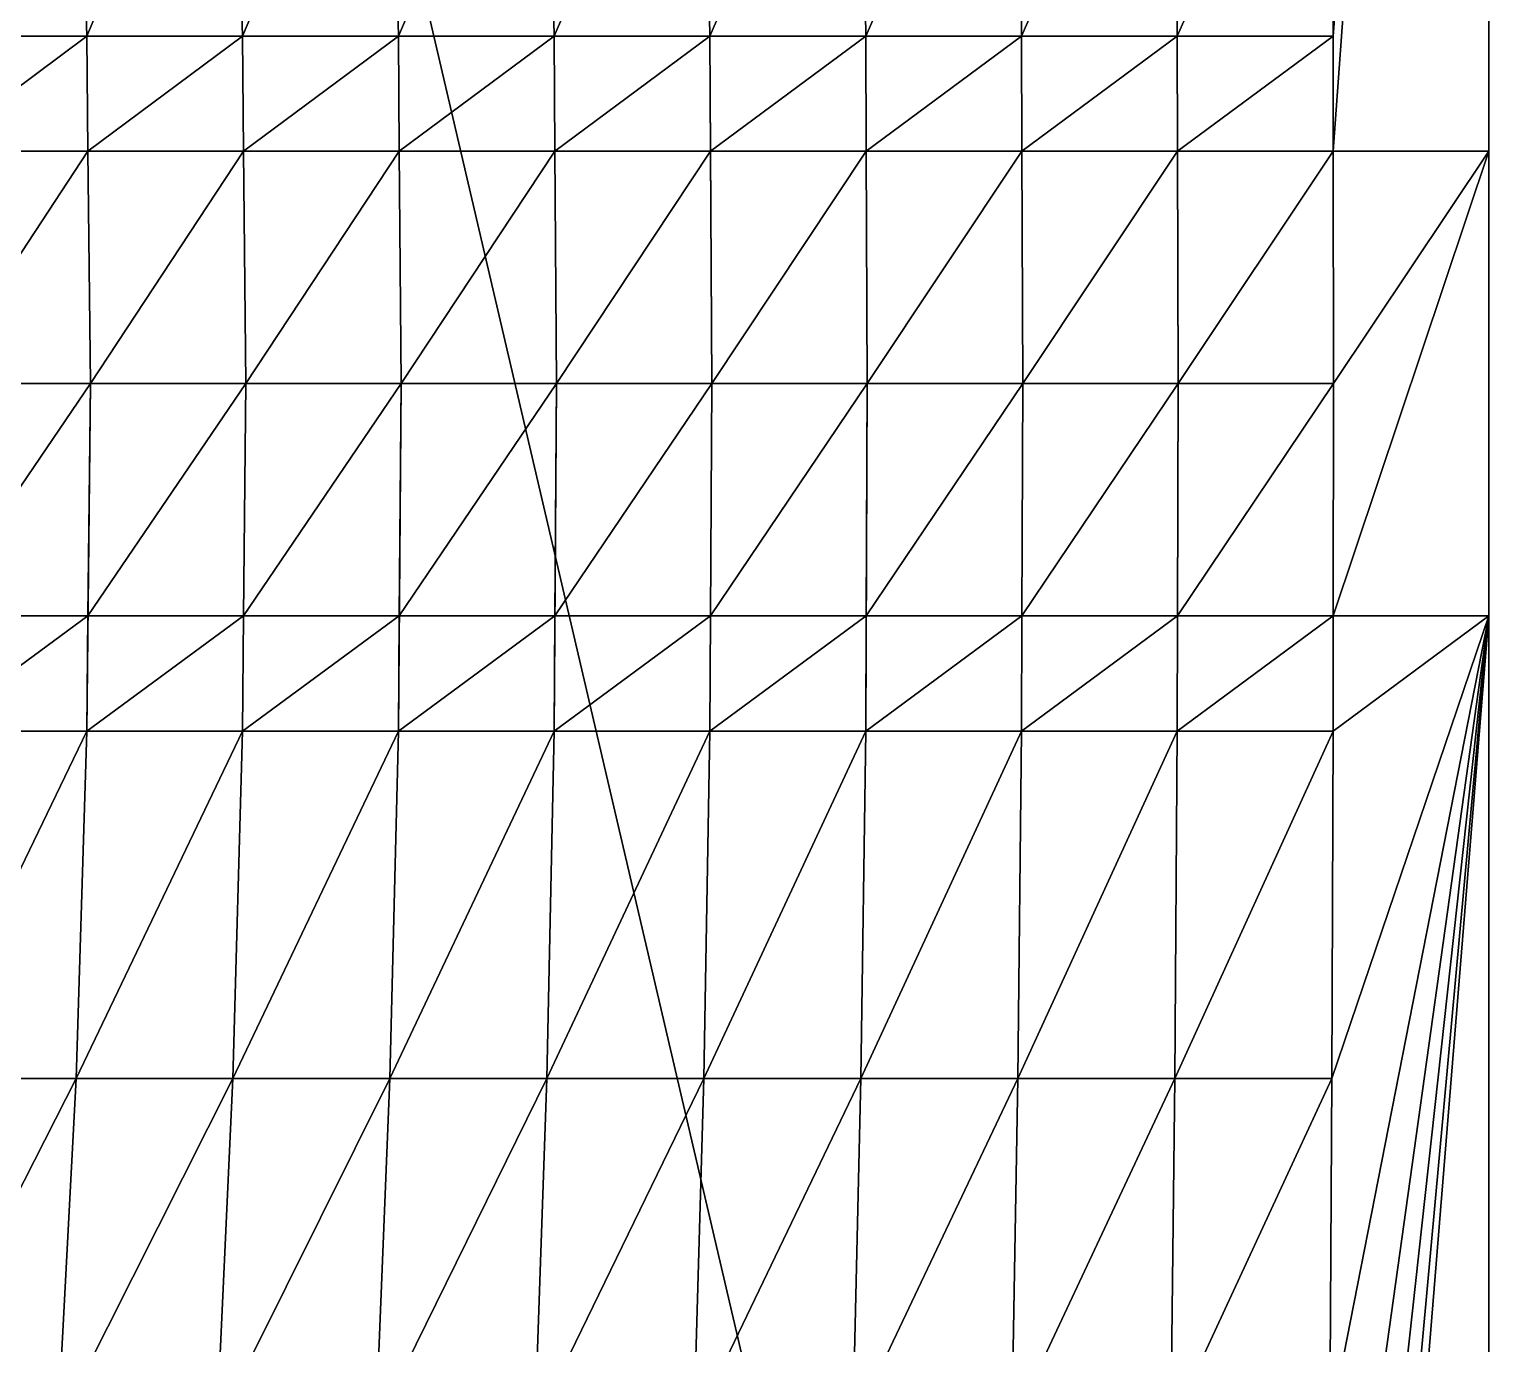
# Model space of a CAD drawing. Header units: metres. Extents: x 0 to 40.2, y -11.7 to 11.7.
# Drawn here: x 36.166 to 40.25, y -2.686 to 0.991 of the extents above; entities that cross this region are included whole.
import ezdxf

# ---------------------------------------------------------------- set-up
doc = ezdxf.new("R2010")
doc.units = ezdxf.units.M

msp = doc.modelspace()

# ---------------------------------------------------------------- linework, layer by layer
at = {"layer": 'butacas_alta_posterior'}
for points in [[(40.25, 6.65, 8.372632), (39.810786, 1.944167, 8.372632), (39.814144, 0.972083, 8.372632)], [(40.25, 6.65, 8.372632), (39.814144, 0.972083, 8.372632), (39.814515, 0.65, 8.372632)], [(40.25, 6.65, 8.372632), (39.814515, 0.65, 8.372632), (40.25, 0.65, 8.372632)], [(36.29707, 1.944167, 6.956316), (35.857855, 1.944167, 6.956316), (35.891438, 0.972083, 6.956316)], [(36.327294, 0.972083, 6.956316), (36.29707, 1.944167, 6.956316), (35.891438, 0.972083, 6.956316)], [(36.736284, 1.944167, 7.113684), (36.29707, 1.944167, 7.113684), (36.327294, 0.972083, 7.113684)], [(36.76315, 0.972083, 7.113684), (36.736284, 1.944167, 7.113684), (36.327294, 0.972083, 7.113684)], [(37.175499, 1.944167, 7.271053), (36.736284, 1.944167, 7.271053), (36.76315, 0.972083, 7.271053)], [(37.199006, 0.972083, 7.271053), (37.175499, 1.944167, 7.271053), (36.76315, 0.972083, 7.271053)], [(37.614713, 1.944167, 7.428421), (37.175499, 1.944167, 7.428421), (37.199006, 0.972083, 7.428421)], [(37.634863, 0.972083, 7.428421), (37.614713, 1.944167, 7.428421), (37.199006, 0.972083, 7.428421)], [(38.053928, 1.944167, 7.585789), (37.614713, 1.944167, 7.585789), (37.634863, 0.972083, 7.585789)], [(38.070719, 0.972083, 7.585789), (38.053928, 1.944167, 7.585789), (37.634863, 0.972083, 7.585789)], [(38.493142, 1.944167, 7.743158), (38.053928, 1.944167, 7.743158), (38.070719, 0.972083, 7.743158)], [(38.506575, 0.972083, 7.743158), (38.493142, 1.944167, 7.743158), (38.070719, 0.972083, 7.743158)], [(38.932357, 1.944167, 7.900526), (38.493142, 1.944167, 7.900526), (38.506575, 0.972083, 7.900526)], [(38.942431, 0.972083, 7.900526), (38.932357, 1.944167, 7.900526), (38.506575, 0.972083, 7.900526)], [(39.371571, 1.944167, 8.057895), (38.932357, 1.944167, 8.057895), (38.942431, 0.972083, 8.057895)], [(39.378288, 0.972083, 8.057895), (39.371571, 1.944167, 8.057895), (38.942431, 0.972083, 8.057895)], [(39.810786, 1.944167, 8.215263), (39.371571, 1.944167, 8.215263), (39.378288, 0.972083, 8.215263)], [(39.814144, 0.972083, 8.215263), (39.810786, 1.944167, 8.215263), (39.378288, 0.972083, 8.215263)], [(36.327294, 0.972083, 6.956316), (35.891438, 0.972083, 6.956316), (35.895147, 0.65, 6.956316)], [(36.327294, 0.972083, 6.956316), (35.895147, 0.65, 6.956316), (36.330632, 0.65, 6.956316)], [(36.76315, 0.972083, 7.113684), (36.327294, 0.972083, 7.113684), (36.330632, 0.65, 7.113684)], [(36.76315, 0.972083, 7.113684), (36.330632, 0.65, 7.113684), (36.766117, 0.65, 7.113684)], [(37.199006, 0.972083, 7.271053), (36.76315, 0.972083, 7.271053), (36.766117, 0.65, 7.271053)], [(37.199006, 0.972083, 7.271053), (36.766117, 0.65, 7.271053), (37.201602, 0.65, 7.271053)], [(37.634863, 0.972083, 7.428421), (37.199006, 0.972083, 7.428421), (37.201602, 0.65, 7.428421)], [(37.634863, 0.972083, 7.428421), (37.201602, 0.65, 7.428421), (37.637088, 0.65, 7.428421)], [(38.070719, 0.972083, 7.585789), (37.634863, 0.972083, 7.585789), (37.637088, 0.65, 7.585789)], [(38.070719, 0.972083, 7.585789), (37.637088, 0.65, 7.585789), (38.072573, 0.65, 7.585789)], [(38.506575, 0.972083, 7.743158), (38.070719, 0.972083, 7.743158), (38.072573, 0.65, 7.743158)], [(38.506575, 0.972083, 7.743158), (38.072573, 0.65, 7.743158), (38.508059, 0.65, 7.743158)], [(38.942431, 0.972083, 7.900526), (38.506575, 0.972083, 7.900526), (38.508059, 0.65, 7.900526)], [(38.942431, 0.972083, 7.900526), (38.508059, 0.65, 7.900526), (38.943544, 0.65, 7.900526)], [(39.378288, 0.972083, 8.057895), (38.942431, 0.972083, 8.057895), (38.943544, 0.65, 8.057895)], [(39.378288, 0.972083, 8.057895), (38.943544, 0.65, 8.057895), (39.37903, 0.65, 8.057895)], [(39.814144, 0.972083, 8.215263), (39.378288, 0.972083, 8.215263), (39.37903, 0.65, 8.215263)], [(39.814144, 0.972083, 8.215263), (39.37903, 0.65, 8.215263), (39.814515, 0.65, 8.215263)], [(35.895147, -0.65, 6.956316), (35.891438, -0.972083, 6.956316), (36.330632, -0.65, 6.956316)], [(36.327294, -0.972083, 6.956316), (36.330632, -0.65, 6.956316), (35.891438, -0.972083, 6.956316)], [(36.330632, -0.65, 7.113684), (36.327294, -0.972083, 7.113684), (36.766117, -0.65, 7.113684)], [(36.76315, -0.972083, 7.113684), (36.766117, -0.65, 7.113684), (36.327294, -0.972083, 7.113684)], [(36.766117, -0.65, 7.271053), (36.76315, -0.972083, 7.271053), (37.201602, -0.65, 7.271053)], [(37.199006, -0.972083, 7.271053), (37.201602, -0.65, 7.271053), (36.76315, -0.972083, 7.271053)], [(37.201602, -0.65, 7.428421), (37.199006, -0.972083, 7.428421), (37.637088, -0.65, 7.428421)], [(37.634863, -0.972083, 7.428421), (37.637088, -0.65, 7.428421), (37.199006, -0.972083, 7.428421)], [(37.637088, -0.65, 7.585789), (37.634863, -0.972083, 7.585789), (38.072573, -0.65, 7.585789)], [(38.070719, -0.972083, 7.585789), (38.072573, -0.65, 7.585789), (37.634863, -0.972083, 7.585789)], [(38.506575, -0.972083, 7.743158), (38.508059, -0.65, 7.743158), (38.070719, -0.972083, 7.743158)], [(38.072573, -0.65, 7.743158), (38.070719, -0.972083, 7.743158), (38.508059, -0.65, 7.743158)], [(38.508059, -0.65, 7.900526), (38.506575, -0.972083, 7.900526), (38.943544, -0.65, 7.900526)], [(38.942431, -0.972083, 7.900526), (38.943544, -0.65, 7.900526), (38.506575, -0.972083, 7.900526)], [(38.943544, -0.65, 8.057895), (38.942431, -0.972083, 8.057895), (39.37903, -0.65, 8.057895)], [(39.378288, -0.972083, 8.057895), (39.37903, -0.65, 8.057895), (38.942431, -0.972083, 8.057895)], [(39.37903, -0.65, 8.215263), (39.378288, -0.972083, 8.215263), (39.814515, -0.65, 8.215263)], [(39.814144, -0.972083, 8.215263), (39.814515, -0.65, 8.215263), (39.378288, -0.972083, 8.215263)], [(40.25, -0.65, 8.372632), (39.774965, -5.8325, 8.372632), (39.762726, -6.65, 8.372632)], [(40.25, -0.65, 8.372632), (39.762726, -6.65, 8.372632), (40.25, -6.65, 8.372632)], [(40.25, -0.65, 8.372632), (39.787278, -4.860417, 8.372632), (39.774965, -5.8325, 8.372632)], [(40.25, -0.65, 8.372632), (39.797353, -3.888333, 8.372632), (39.787278, -4.860417, 8.372632)], [(40.25, -0.65, 8.372632), (39.805188, -2.91625, 8.372632), (39.797353, -3.888333, 8.372632)], [(40.25, -0.65, 8.372632), (39.810786, -1.944167, 8.372632), (39.805188, -2.91625, 8.372632)], [(40.25, -0.65, 8.372632), (39.814144, -0.972083, 8.372632), (39.810786, -1.944167, 8.372632)], [(39.814515, -0.65, 8.372632), (39.814144, -0.972083, 8.372632), (40.25, -0.65, 8.372632)], [(36.29707, -1.944167, 6.956316), (36.327294, -0.972083, 6.956316), (35.857855, -1.944167, 6.956316)], [(36.327294, -0.972083, 6.956316), (35.891438, -0.972083, 6.956316), (35.857855, -1.944167, 6.956316)], [(36.736284, -1.944167, 7.113684), (36.76315, -0.972083, 7.113684), (36.29707, -1.944167, 7.113684)], [(36.76315, -0.972083, 7.113684), (36.327294, -0.972083, 7.113684), (36.29707, -1.944167, 7.113684)], [(37.175499, -1.944167, 7.271053), (37.199006, -0.972083, 7.271053), (36.736284, -1.944167, 7.271053)], [(37.199006, -0.972083, 7.271053), (36.76315, -0.972083, 7.271053), (36.736284, -1.944167, 7.271053)], [(37.614713, -1.944167, 7.428421), (37.634863, -0.972083, 7.428421), (37.175499, -1.944167, 7.428421)], [(37.634863, -0.972083, 7.428421), (37.199006, -0.972083, 7.428421), (37.175499, -1.944167, 7.428421)], [(38.053928, -1.944167, 7.585789), (38.070719, -0.972083, 7.585789), (37.614713, -1.944167, 7.585789)], [(38.070719, -0.972083, 7.585789), (37.634863, -0.972083, 7.585789), (37.614713, -1.944167, 7.585789)], [(38.493142, -1.944167, 7.743158), (38.506575, -0.972083, 7.743158), (38.053928, -1.944167, 7.743158)], [(38.506575, -0.972083, 7.743158), (38.070719, -0.972083, 7.743158), (38.053928, -1.944167, 7.743158)], [(38.932357, -1.944167, 7.900526), (38.942431, -0.972083, 7.900526), (38.493142, -1.944167, 7.900526)], [(38.942431, -0.972083, 7.900526), (38.506575, -0.972083, 7.900526), (38.493142, -1.944167, 7.900526)], [(39.371571, -1.944167, 8.057895), (39.378288, -0.972083, 8.057895), (38.932357, -1.944167, 8.057895)], [(39.378288, -0.972083, 8.057895), (38.942431, -0.972083, 8.057895), (38.932357, -1.944167, 8.057895)], [(39.810786, -1.944167, 8.215263), (39.814144, -0.972083, 8.215263), (39.371571, -1.944167, 8.215263)], [(39.814144, -0.972083, 8.215263), (39.378288, -0.972083, 8.215263), (39.371571, -1.944167, 8.215263)], [(36.246696, -2.91625, 6.956316), (36.29707, -1.944167, 6.956316), (35.801885, -2.91625, 6.956316)], [(36.29707, -1.944167, 6.956316), (35.857855, -1.944167, 6.956316), (35.801885, -2.91625, 6.956316)], [(36.736284, -1.944167, 7.113684), (36.29707, -1.944167, 7.113684), (36.246696, -2.91625, 7.113684)], [(36.691508, -2.91625, 7.113684), (36.736284, -1.944167, 7.113684), (36.246696, -2.91625, 7.113684)], [(37.136319, -2.91625, 7.271053), (37.175499, -1.944167, 7.271053), (36.691508, -2.91625, 7.271053)], [(37.175499, -1.944167, 7.271053), (36.736284, -1.944167, 7.271053), (36.691508, -2.91625, 7.271053)], [(37.581131, -2.91625, 7.428421), (37.614713, -1.944167, 7.428421), (37.136319, -2.91625, 7.428421)], [(37.614713, -1.944167, 7.428421), (37.175499, -1.944167, 7.428421), (37.136319, -2.91625, 7.428421)], [(38.025942, -2.91625, 7.585789), (38.053928, -1.944167, 7.585789), (37.581131, -2.91625, 7.585789)], [(38.053928, -1.944167, 7.585789), (37.614713, -1.944167, 7.585789), (37.581131, -2.91625, 7.585789)], [(38.470754, -2.91625, 7.743158), (38.493142, -1.944167, 7.743158), (38.025942, -2.91625, 7.743158)], [(38.493142, -1.944167, 7.743158), (38.053928, -1.944167, 7.743158), (38.025942, -2.91625, 7.743158)], [(38.915565, -2.91625, 7.900526), (38.932357, -1.944167, 7.900526), (38.470754, -2.91625, 7.900526)], [(38.932357, -1.944167, 7.900526), (38.493142, -1.944167, 7.900526), (38.470754, -2.91625, 7.900526)], [(39.360377, -2.91625, 8.057895), (39.371571, -1.944167, 8.057895), (38.915565, -2.91625, 8.057895)], [(39.371571, -1.944167, 8.057895), (38.932357, -1.944167, 8.057895), (38.915565, -2.91625, 8.057895)], [(39.810786, -1.944167, 8.215263), (39.371571, -1.944167, 8.215263), (39.360377, -2.91625, 8.215263)], [(39.805188, -2.91625, 8.215263), (39.810786, -1.944167, 8.215263), (39.360377, -2.91625, 8.215263)]]:
    msp.add_3dface(points, dxfattribs=at)
at = {"layer": 'cielo_5'}
for points in [[(34.8, 11.665, 12.12), (40.25, -11.665, 12.12), (34.8, -11.665, 12.12)], [(40.25, 11.665, 12.12), (40.25, -11.665, 12.12), (34.8, 11.665, 12.12)]]:
    msp.add_3dface(points, dxfattribs=at)
at = {"layer": 'fondo_alto'}
for points in [[(40.25, 11.665, 12.12), (40.25, -0.65, 8.372632), (40.25, -11.665, 12.12)], [(40.25, 11.665, 12.12), (40.25, 0.65, 8.372632), (40.25, -0.65, 8.372632)], [(40.25, 11.665, 12.12), (40.25, 6.65, 8.372632), (40.25, 0.65, 8.372632)], [(40.25, -0.65, 8.372632), (40.25, -6.65, 8.372632), (40.25, -11.665, 12.12)]]:
    msp.add_3dface(points, dxfattribs=at)
at = {"layer": 'frente_balcon'}
for points in [[(36.327294, 0.972083, 7.113684), (36.29707, 1.944167, 7.113684), (36.327294, 0.972083, 6.956316)], [(36.29707, 1.944167, 7.113684), (36.29707, 1.944167, 6.956316), (36.327294, 0.972083, 6.956316)], [(36.76315, 0.972083, 7.271053), (36.736284, 1.944167, 7.271053), (36.76315, 0.972083, 7.113684)], [(36.736284, 1.944167, 7.271053), (36.736284, 1.944167, 7.113684), (36.76315, 0.972083, 7.113684)], [(37.199006, 0.972083, 7.428421), (37.175499, 1.944167, 7.428421), (37.199006, 0.972083, 7.271053)], [(37.175499, 1.944167, 7.428421), (37.175499, 1.944167, 7.271053), (37.199006, 0.972083, 7.271053)], [(37.634863, 0.972083, 7.585789), (37.614713, 1.944167, 7.585789), (37.634863, 0.972083, 7.428421)], [(37.614713, 1.944167, 7.585789), (37.614713, 1.944167, 7.428421), (37.634863, 0.972083, 7.428421)], [(38.070719, 0.972083, 7.743158), (38.053928, 1.944167, 7.743158), (38.070719, 0.972083, 7.585789)], [(38.053928, 1.944167, 7.743158), (38.053928, 1.944167, 7.585789), (38.070719, 0.972083, 7.585789)], [(38.506575, 0.972083, 7.900526), (38.493142, 1.944167, 7.900526), (38.506575, 0.972083, 7.743158)], [(38.493142, 1.944167, 7.900526), (38.493142, 1.944167, 7.743158), (38.506575, 0.972083, 7.743158)], [(38.942431, 0.972083, 8.057895), (38.932357, 1.944167, 8.057895), (38.942431, 0.972083, 7.900526)], [(38.932357, 1.944167, 8.057895), (38.932357, 1.944167, 7.900526), (38.942431, 0.972083, 7.900526)], [(39.378288, 0.972083, 8.215263), (39.371571, 1.944167, 8.215263), (39.378288, 0.972083, 8.057895)], [(39.371571, 1.944167, 8.215263), (39.371571, 1.944167, 8.057895), (39.378288, 0.972083, 8.057895)], [(39.814144, 0.972083, 8.372632), (39.810786, 1.944167, 8.372632), (39.814144, 0.972083, 8.215263)], [(39.810786, 1.944167, 8.372632), (39.810786, 1.944167, 8.215263), (39.814144, 0.972083, 8.215263)], [(36.327294, 0.972083, 7.113684), (36.327294, 0.972083, 6.956316), (36.330632, 0.65, 6.956316)], [(36.330632, 0.65, 7.113684), (36.327294, 0.972083, 7.113684), (36.330632, 0.65, 6.956316)], [(36.766117, 0.65, 7.271053), (36.76315, 0.972083, 7.271053), (36.766117, 0.65, 7.113684)], [(36.76315, 0.972083, 7.271053), (36.76315, 0.972083, 7.113684), (36.766117, 0.65, 7.113684)], [(37.199006, 0.972083, 7.428421), (37.199006, 0.972083, 7.271053), (37.201602, 0.65, 7.271053)], [(37.201602, 0.65, 7.428421), (37.199006, 0.972083, 7.428421), (37.201602, 0.65, 7.271053)], [(37.637088, 0.65, 7.585789), (37.634863, 0.972083, 7.585789), (37.637088, 0.65, 7.428421)], [(37.634863, 0.972083, 7.585789), (37.634863, 0.972083, 7.428421), (37.637088, 0.65, 7.428421)], [(38.070719, 0.972083, 7.743158), (38.072573, 0.65, 7.585789), (38.076316, 0, 7.585789)], [(38.072573, 0.65, 7.743158), (38.070719, 0.972083, 7.743158), (38.076316, 0, 7.585789)], [(38.070719, 0.972083, 7.743158), (38.070719, 0.972083, 7.585789), (38.072573, 0.65, 7.585789)], [(38.508059, 0.65, 7.900526), (38.506575, 0.972083, 7.900526), (38.508059, 0.65, 7.743158)], [(38.506575, 0.972083, 7.900526), (38.506575, 0.972083, 7.743158), (38.508059, 0.65, 7.743158)], [(38.942431, 0.972083, 8.057895), (38.942431, 0.972083, 7.900526), (38.943544, 0.65, 7.900526)], [(38.943544, 0.65, 8.057895), (38.942431, 0.972083, 8.057895), (38.943544, 0.65, 7.900526)], [(39.378288, 0.972083, 8.215263), (39.37903, 0.65, 8.057895), (39.380526, 0, 8.057895)], [(39.37903, 0.65, 8.215263), (39.378288, 0.972083, 8.215263), (39.380526, 0, 8.057895)], [(39.378288, 0.972083, 8.215263), (39.378288, 0.972083, 8.057895), (39.37903, 0.65, 8.057895)], [(39.814144, 0.972083, 8.372632), (39.814144, 0.972083, 8.215263), (39.814515, 0.65, 8.215263)], [(39.814515, 0.65, 8.372632), (39.814144, 0.972083, 8.372632), (39.814515, 0.65, 8.215263)], [(36.330632, 0.65, 6.956316), (36.337368, 0, 6.956316), (36.337368, 0, 7.113684)], [(36.330632, 0.65, 7.113684), (36.330632, 0.65, 6.956316), (36.337368, 0, 7.113684)], [(36.766117, 0.65, 7.113684), (36.772105, 0, 7.113684), (36.772105, 0, 7.271053)], [(36.766117, 0.65, 7.271053), (36.766117, 0.65, 7.113684), (36.772105, 0, 7.271053)], [(37.201602, 0.65, 7.271053), (37.206842, 0, 7.271053), (37.206842, 0, 7.428421)], [(37.201602, 0.65, 7.428421), (37.201602, 0.65, 7.271053), (37.206842, 0, 7.428421)], [(37.637088, 0.65, 7.428421), (37.641579, 0, 7.428421), (37.641579, 0, 7.585789)], [(37.637088, 0.65, 7.585789), (37.637088, 0.65, 7.428421), (37.641579, 0, 7.585789)], [(38.076316, 0, 7.743158), (38.072573, 0.65, 7.743158), (38.076316, 0, 7.585789)], [(38.508059, 0.65, 7.743158), (38.511053, 0, 7.743158), (38.511053, 0, 7.900526)], [(38.508059, 0.65, 7.900526), (38.508059, 0.65, 7.743158), (38.511053, 0, 7.900526)], [(38.943544, 0.65, 7.900526), (38.945789, 0, 7.900526), (38.945789, 0, 8.057895)], [(38.943544, 0.65, 8.057895), (38.943544, 0.65, 7.900526), (38.945789, 0, 8.057895)], [(39.380526, 0, 8.215263), (39.37903, 0.65, 8.215263), (39.380526, 0, 8.057895)], [(39.814515, 0.65, 8.215263), (39.815263, 0, 8.215263), (39.815263, 0, 8.372632)], [(39.814515, 0.65, 8.372632), (39.814515, 0.65, 8.215263), (39.815263, 0, 8.372632)], [(36.337368, 0, 7.113684), (36.330632, -0.65, 6.956316), (36.327294, -0.972083, 6.956316)], [(36.330632, -0.65, 7.113684), (36.337368, 0, 7.113684), (36.327294, -0.972083, 6.956316)], [(36.337368, 0, 7.113684), (36.337368, 0, 6.956316), (36.330632, -0.65, 6.956316)], [(36.766117, -0.65, 7.271053), (36.772105, 0, 7.271053), (36.766117, -0.65, 7.113684)], [(36.772105, 0, 7.271053), (36.772105, 0, 7.113684), (36.766117, -0.65, 7.113684)], [(37.206842, 0, 7.428421), (37.201602, -0.65, 7.271053), (37.199006, -0.972083, 7.271053)], [(37.201602, -0.65, 7.428421), (37.206842, 0, 7.428421), (37.199006, -0.972083, 7.271053)], [(37.206842, 0, 7.428421), (37.206842, 0, 7.271053), (37.201602, -0.65, 7.271053)], [(37.641579, 0, 7.585789), (37.637088, -0.65, 7.428421), (37.634863, -0.972083, 7.428421)], [(37.637088, -0.65, 7.585789), (37.641579, 0, 7.585789), (37.634863, -0.972083, 7.428421)], [(37.641579, 0, 7.585789), (37.641579, 0, 7.428421), (37.637088, -0.65, 7.428421)], [(38.076316, 0, 7.743158), (38.076316, 0, 7.585789), (38.072573, -0.65, 7.585789)], [(38.072573, -0.65, 7.743158), (38.076316, 0, 7.743158), (38.072573, -0.65, 7.585789)], [(38.511053, 0, 7.900526), (38.508059, -0.65, 7.743158), (38.506575, -0.972083, 7.743158)], [(38.508059, -0.65, 7.900526), (38.511053, 0, 7.900526), (38.506575, -0.972083, 7.743158)], [(38.511053, 0, 7.900526), (38.511053, 0, 7.743158), (38.508059, -0.65, 7.743158)], [(38.943544, -0.65, 8.057895), (38.945789, 0, 8.057895), (38.943544, -0.65, 7.900526)], [(38.945789, 0, 8.057895), (38.945789, 0, 7.900526), (38.943544, -0.65, 7.900526)], [(39.380526, 0, 8.215263), (39.37903, -0.65, 8.057895), (39.378288, -0.972083, 8.057895)], [(39.37903, -0.65, 8.215263), (39.380526, 0, 8.215263), (39.378288, -0.972083, 8.057895)], [(39.380526, 0, 8.215263), (39.380526, 0, 8.057895), (39.37903, -0.65, 8.057895)], [(39.814515, -0.65, 8.372632), (39.815263, 0, 8.372632), (39.814515, -0.65, 8.215263)], [(39.815263, 0, 8.372632), (39.815263, 0, 8.215263), (39.814515, -0.65, 8.215263)], [(36.327294, -0.972083, 7.113684), (36.330632, -0.65, 7.113684), (36.327294, -0.972083, 6.956316)], [(36.766117, -0.65, 7.113684), (36.76315, -0.972083, 7.113684), (36.76315, -0.972083, 7.271053)], [(36.766117, -0.65, 7.271053), (36.766117, -0.65, 7.113684), (36.76315, -0.972083, 7.271053)], [(37.199006, -0.972083, 7.428421), (37.201602, -0.65, 7.428421), (37.199006, -0.972083, 7.271053)], [(37.634863, -0.972083, 7.585789), (37.637088, -0.65, 7.585789), (37.634863, -0.972083, 7.428421)], [(38.072573, -0.65, 7.585789), (38.070719, -0.972083, 7.585789), (38.070719, -0.972083, 7.743158)], [(38.072573, -0.65, 7.743158), (38.072573, -0.65, 7.585789), (38.070719, -0.972083, 7.743158)], [(38.506575, -0.972083, 7.900526), (38.508059, -0.65, 7.900526), (38.506575, -0.972083, 7.743158)], [(38.943544, -0.65, 7.900526), (38.942431, -0.972083, 7.900526), (38.942431, -0.972083, 8.057895)], [(38.943544, -0.65, 8.057895), (38.943544, -0.65, 7.900526), (38.942431, -0.972083, 8.057895)], [(39.378288, -0.972083, 8.215263), (39.37903, -0.65, 8.215263), (39.378288, -0.972083, 8.057895)], [(39.814515, -0.65, 8.215263), (39.814144, -0.972083, 8.215263), (39.814144, -0.972083, 8.372632)], [(39.814515, -0.65, 8.372632), (39.814515, -0.65, 8.215263), (39.814144, -0.972083, 8.372632)], [(36.29707, -1.944167, 7.113684), (36.327294, -0.972083, 7.113684), (36.29707, -1.944167, 6.956316)], [(36.327294, -0.972083, 7.113684), (36.327294, -0.972083, 6.956316), (36.29707, -1.944167, 6.956316)], [(36.736284, -1.944167, 7.271053), (36.76315, -0.972083, 7.271053), (36.736284, -1.944167, 7.113684)], [(36.76315, -0.972083, 7.271053), (36.76315, -0.972083, 7.113684), (36.736284, -1.944167, 7.113684)], [(37.175499, -1.944167, 7.428421), (37.199006, -0.972083, 7.428421), (37.175499, -1.944167, 7.271053)], [(37.199006, -0.972083, 7.428421), (37.199006, -0.972083, 7.271053), (37.175499, -1.944167, 7.271053)], [(37.614713, -1.944167, 7.585789), (37.634863, -0.972083, 7.585789), (37.614713, -1.944167, 7.428421)], [(37.634863, -0.972083, 7.585789), (37.634863, -0.972083, 7.428421), (37.614713, -1.944167, 7.428421)], [(38.053928, -1.944167, 7.743158), (38.070719, -0.972083, 7.743158), (38.053928, -1.944167, 7.585789)], [(38.070719, -0.972083, 7.743158), (38.070719, -0.972083, 7.585789), (38.053928, -1.944167, 7.585789)], [(38.493142, -1.944167, 7.900526), (38.506575, -0.972083, 7.900526), (38.493142, -1.944167, 7.743158)], [(38.506575, -0.972083, 7.900526), (38.506575, -0.972083, 7.743158), (38.493142, -1.944167, 7.743158)], [(38.932357, -1.944167, 8.057895), (38.942431, -0.972083, 8.057895), (38.932357, -1.944167, 7.900526)], [(38.942431, -0.972083, 8.057895), (38.942431, -0.972083, 7.900526), (38.932357, -1.944167, 7.900526)], [(39.371571, -1.944167, 8.215263), (39.378288, -0.972083, 8.215263), (39.371571, -1.944167, 8.057895)], [(39.378288, -0.972083, 8.215263), (39.378288, -0.972083, 8.057895), (39.371571, -1.944167, 8.057895)], [(39.810786, -1.944167, 8.372632), (39.814144, -0.972083, 8.372632), (39.810786, -1.944167, 8.215263)], [(39.814144, -0.972083, 8.372632), (39.814144, -0.972083, 8.215263), (39.810786, -1.944167, 8.215263)], [(36.246696, -2.91625, 7.113684), (36.29707, -1.944167, 7.113684), (36.246696, -2.91625, 6.956316)], [(36.29707, -1.944167, 7.113684), (36.29707, -1.944167, 6.956316), (36.246696, -2.91625, 6.956316)], [(36.691508, -2.91625, 7.271053), (36.736284, -1.944167, 7.271053), (36.691508, -2.91625, 7.113684)], [(36.736284, -1.944167, 7.271053), (36.736284, -1.944167, 7.113684), (36.691508, -2.91625, 7.113684)], [(37.136319, -2.91625, 7.428421), (37.175499, -1.944167, 7.428421), (37.136319, -2.91625, 7.271053)], [(37.175499, -1.944167, 7.428421), (37.175499, -1.944167, 7.271053), (37.136319, -2.91625, 7.271053)], [(37.581131, -2.91625, 7.585789), (37.614713, -1.944167, 7.585789), (37.581131, -2.91625, 7.428421)], [(37.614713, -1.944167, 7.585789), (37.614713, -1.944167, 7.428421), (37.581131, -2.91625, 7.428421)], [(38.053928, -1.944167, 7.743158), (38.053928, -1.944167, 7.585789), (38.025942, -2.91625, 7.585789)], [(38.025942, -2.91625, 7.743158), (38.053928, -1.944167, 7.743158), (38.025942, -2.91625, 7.585789)], [(38.470754, -2.91625, 7.900526), (38.493142, -1.944167, 7.900526), (38.470754, -2.91625, 7.743158)], [(38.493142, -1.944167, 7.900526), (38.493142, -1.944167, 7.743158), (38.470754, -2.91625, 7.743158)], [(38.915565, -2.91625, 8.057895), (38.932357, -1.944167, 8.057895), (38.915565, -2.91625, 7.900526)], [(38.932357, -1.944167, 8.057895), (38.932357, -1.944167, 7.900526), (38.915565, -2.91625, 7.900526)], [(39.360377, -2.91625, 8.215263), (39.371571, -1.944167, 8.215263), (39.360377, -2.91625, 8.057895)], [(39.371571, -1.944167, 8.215263), (39.371571, -1.944167, 8.057895), (39.360377, -2.91625, 8.057895)], [(39.805188, -2.91625, 8.372632), (39.810786, -1.944167, 8.372632), (39.805188, -2.91625, 8.215263)], [(39.810786, -1.944167, 8.372632), (39.810786, -1.944167, 8.215263), (39.805188, -2.91625, 8.215263)]]:
    msp.add_3dface(points, dxfattribs=at)
at = {"layer": 'pasillos_alfombra'}
for points in [[(35.895147, 0.65, 6.956316), (35.902632, 0, 6.956316), (36.330632, 0.65, 6.956316)], [(36.337368, 0, 6.956316), (36.330632, 0.65, 6.956316), (35.902632, 0, 6.956316)], [(36.330632, 0.65, 7.113684), (36.337368, 0, 7.113684), (36.766117, 0.65, 7.113684)], [(36.772105, 0, 7.113684), (36.766117, 0.65, 7.113684), (36.337368, 0, 7.113684)], [(36.766117, 0.65, 7.271053), (36.772105, 0, 7.271053), (37.201602, 0.65, 7.271053)], [(37.206842, 0, 7.271053), (37.201602, 0.65, 7.271053), (36.772105, 0, 7.271053)], [(37.201602, 0.65, 7.428421), (37.206842, 0, 7.428421), (37.637088, 0.65, 7.428421)], [(37.641579, 0, 7.428421), (37.637088, 0.65, 7.428421), (37.206842, 0, 7.428421)], [(37.637088, 0.65, 7.585789), (37.641579, 0, 7.585789), (38.072573, 0.65, 7.585789)], [(38.076316, 0, 7.585789), (38.072573, 0.65, 7.585789), (37.641579, 0, 7.585789)], [(38.072573, 0.65, 7.743158), (38.076316, 0, 7.743158), (38.508059, 0.65, 7.743158)], [(38.511053, 0, 7.743158), (38.508059, 0.65, 7.743158), (38.076316, 0, 7.743158)], [(38.508059, 0.65, 7.900526), (38.511053, 0, 7.900526), (38.943544, 0.65, 7.900526)], [(38.945789, 0, 7.900526), (38.943544, 0.65, 7.900526), (38.511053, 0, 7.900526)], [(38.943544, 0.65, 8.057895), (38.945789, 0, 8.057895), (39.37903, 0.65, 8.057895)], [(39.380526, 0, 8.057895), (39.37903, 0.65, 8.057895), (38.945789, 0, 8.057895)], [(39.37903, 0.65, 8.215263), (39.380526, 0, 8.215263), (39.814515, 0.65, 8.215263)], [(39.815263, 0, 8.215263), (39.814515, 0.65, 8.215263), (39.380526, 0, 8.215263)], [(40.25, 0.65, 8.372632), (39.814515, -0.65, 8.372632), (40.25, -0.65, 8.372632)], [(40.25, 0.65, 8.372632), (39.815263, 0, 8.372632), (39.814515, -0.65, 8.372632)], [(39.814515, 0.65, 8.372632), (39.815263, 0, 8.372632), (40.25, 0.65, 8.372632)], [(36.337368, 0, 6.956316), (35.895147, -0.65, 6.956316), (36.330632, -0.65, 6.956316)], [(36.337368, 0, 6.956316), (35.902632, 0, 6.956316), (35.895147, -0.65, 6.956316)], [(36.772105, 0, 7.113684), (36.330632, -0.65, 7.113684), (36.766117, -0.65, 7.113684)], [(36.772105, 0, 7.113684), (36.337368, 0, 7.113684), (36.330632, -0.65, 7.113684)], [(37.206842, 0, 7.271053), (36.766117, -0.65, 7.271053), (37.201602, -0.65, 7.271053)], [(37.206842, 0, 7.271053), (36.772105, 0, 7.271053), (36.766117, -0.65, 7.271053)], [(37.641579, 0, 7.428421), (37.201602, -0.65, 7.428421), (37.637088, -0.65, 7.428421)], [(37.641579, 0, 7.428421), (37.206842, 0, 7.428421), (37.201602, -0.65, 7.428421)], [(38.076316, 0, 7.585789), (37.637088, -0.65, 7.585789), (38.072573, -0.65, 7.585789)], [(38.076316, 0, 7.585789), (37.641579, 0, 7.585789), (37.637088, -0.65, 7.585789)], [(38.511053, 0, 7.743158), (38.076316, 0, 7.743158), (38.072573, -0.65, 7.743158)], [(38.511053, 0, 7.743158), (38.072573, -0.65, 7.743158), (38.508059, -0.65, 7.743158)], [(38.945789, 0, 7.900526), (38.508059, -0.65, 7.900526), (38.943544, -0.65, 7.900526)], [(38.945789, 0, 7.900526), (38.511053, 0, 7.900526), (38.508059, -0.65, 7.900526)], [(39.380526, 0, 8.057895), (38.943544, -0.65, 8.057895), (39.37903, -0.65, 8.057895)], [(39.380526, 0, 8.057895), (38.945789, 0, 8.057895), (38.943544, -0.65, 8.057895)], [(39.815263, 0, 8.215263), (39.380526, 0, 8.215263), (39.37903, -0.65, 8.215263)], [(39.815263, 0, 8.215263), (39.37903, -0.65, 8.215263), (39.814515, -0.65, 8.215263)]]:
    msp.add_3dface(points, dxfattribs=at)

doc.saveas('drawing.dxf')
